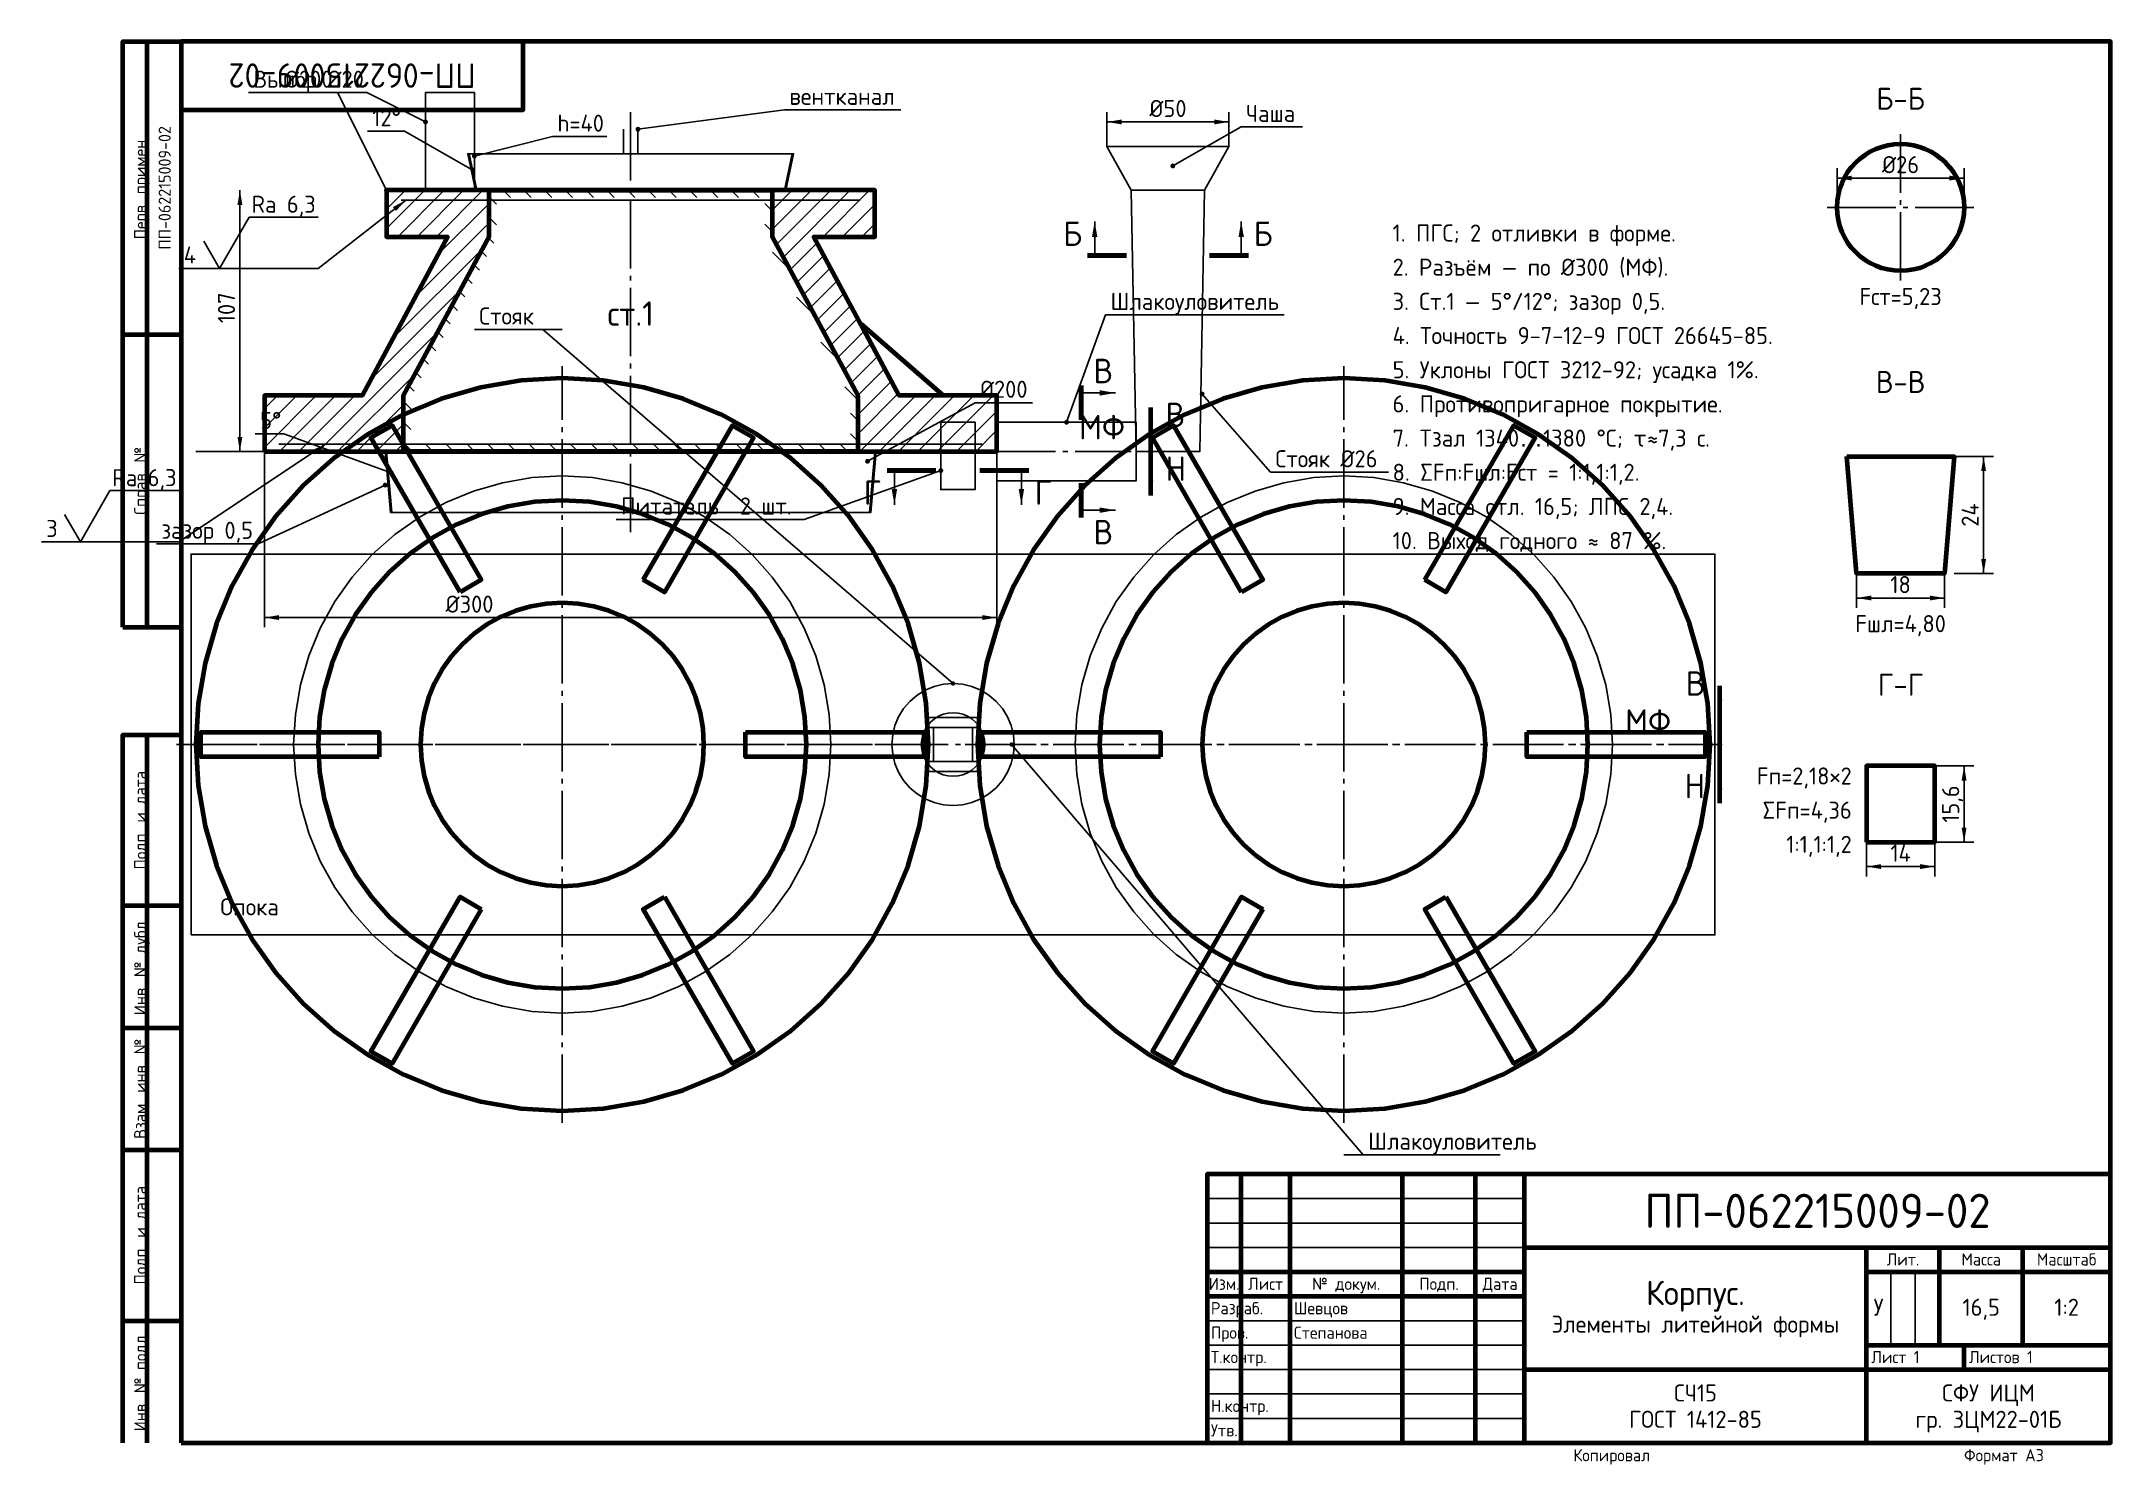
# Model space of a CAD drawing. Header units: millimetres. Extents: x -9 to 415, y 1 to 292.
import ezdxf
from ezdxf.enums import TextEntityAlignment as Align

# ---------------------------------------------------------------- set-up
doc = ezdxf.new("R2010")
doc.units = ezdxf.units.MM
doc.linetypes.add('GOST_AXIS', pattern=[18, 14, -1.5, 1, -1.5])
doc.linetypes.add('GOST_HIDDEN', pattern=[6.5, 5, -1.5])
for name, color, linetype, lineweight in [('Невидимая', 7, 'GOST_HIDDEN', 25), ('Осевая', 7, 'GOST_AXIS', 25), ('Основная', 7, 'CONTINUOUS', 70), ('Разъем', 7, 'GOST_AXIS', 25), ('Сечение', 7, 'CONTINUOUS', 100), ('Текст', 7, 'Continuous', 25), ('Тонкая', 7, 'CONTINUOUS', 25)]:
    doc.layers.add(name, color=color, linetype=linetype, lineweight=lineweight)
doc.styles.add('GOST', font='GOST type B.ttf')

msp = doc.modelspace()

# ---------------------------------------------------------------- hatches: boundary and pattern name
at = {"layer": 'Тонкая'}
for points in [[(70.5, 275.5), (70.47, 275.66), (70.39, 275.81), (70.27, 275.92), (70.12, 275.98), (69.96, 276), (69.8, 275.96), (69.66, 275.87), (69.56, 275.74), (69.51, 275.58), (69.51, 275.42), (69.56, 275.26), (69.66, 275.13), (69.8, 275.04), (69.96, 275), (70.12, 275.02), (70.27, 275.08), (70.39, 275.19), (70.47, 275.34), (70.5, 275.5)], [(114, 274), (113.97, 274.16), (113.89, 274.31), (113.77, 274.42), (113.62, 274.48), (113.46, 274.5), (113.3, 274.46), (113.16, 274.37), (113.06, 274.24), (113.01, 274.08), (113.01, 273.92), (113.06, 273.76), (113.16, 273.63), (113.3, 273.54), (113.46, 273.5), (113.62, 273.52), (113.77, 273.58), (113.89, 273.69), (113.97, 273.84), (114, 274)], [(80.5, 268.5), (80.47, 268.66), (80.39, 268.81), (80.27, 268.92), (80.12, 268.98), (79.96, 269), (79.8, 268.96), (79.66, 268.87), (79.56, 268.74), (79.51, 268.58), (79.51, 268.42), (79.56, 268.26), (79.66, 268.13), (79.8, 268.04), (79.96, 268), (80.12, 268.02), (80.27, 268.08), (80.39, 268.19), (80.47, 268.34), (80.5, 268.5)], [(223.5, 266.5), (223.47, 266.66), (223.39, 266.81), (223.27, 266.92), (223.12, 266.98), (222.96, 267), (222.8, 266.96), (222.66, 266.87), (222.56, 266.74), (222.51, 266.58), (222.51, 266.42), (222.56, 266.26), (222.66, 266.13), (222.8, 266.04), (222.96, 266), (223.12, 266.02), (223.27, 266.08), (223.39, 266.19), (223.47, 266.34), (223.5, 266.5)], [(80.2, 265.62), (80.18, 265.79), (80.1, 265.93), (79.98, 266.04), (79.83, 266.11), (79.66, 266.12), (79.5, 266.08), (79.36, 265.99), (79.26, 265.86), (79.21, 265.71), (79.21, 265.54), (79.26, 265.39), (79.36, 265.26), (79.5, 265.17), (79.66, 265.13), (79.83, 265.14), (79.98, 265.21), (80.1, 265.32), (80.18, 265.46), (80.2, 265.62)], [(62.5, 261.5), (62.47, 261.66), (62.39, 261.81), (62.27, 261.92), (62.12, 261.98), (61.96, 262), (61.8, 261.96), (61.66, 261.87), (61.56, 261.74), (61.51, 261.58), (61.51, 261.42), (61.56, 261.26), (61.66, 261.13), (61.8, 261.04), (61.96, 261), (62.12, 261.02), (62.27, 261.08), (62.39, 261.19), (62.47, 261.34), (62.5, 261.5)], [(229.5, 219.77), (229.47, 219.93), (229.39, 220.08), (229.27, 220.19), (229.12, 220.25), (228.96, 220.27), (228.8, 220.23), (228.66, 220.14), (228.56, 220.01), (228.51, 219.85), (228.51, 219.69), (228.56, 219.53), (228.66, 219.4), (228.8, 219.31), (228.96, 219.27), (229.12, 219.29), (229.27, 219.35), (229.39, 219.46), (229.47, 219.61), (229.5, 219.77)], [(201.75, 214), (201.72, 214.16), (201.64, 214.31), (201.52, 214.42), (201.37, 214.48), (201.21, 214.5), (201.05, 214.46), (200.91, 214.37), (200.81, 214.24), (200.76, 214.08), (200.76, 213.92), (200.81, 213.76), (200.91, 213.63), (201.05, 213.54), (201.21, 213.5), (201.37, 213.52), (201.52, 213.58), (201.64, 213.69), (201.72, 213.84), (201.75, 214)], [(63.5, 203.62), (63.47, 203.79), (63.39, 203.93), (63.27, 204.04), (63.12, 204.11), (62.96, 204.12), (62.8, 204.08), (62.66, 203.99), (62.56, 203.86), (62.51, 203.71), (62.51, 203.54), (62.56, 203.39), (62.66, 203.26), (62.8, 203.17), (62.96, 203.13), (63.12, 203.14), (63.27, 203.21), (63.39, 203.32), (63.47, 203.46), (63.5, 203.62)], [(161, 206), (160.97, 206.16), (160.89, 206.31), (160.77, 206.42), (160.62, 206.48), (160.46, 206.5), (160.3, 206.46), (160.16, 206.37), (160.06, 206.24), (160.01, 206.08), (160.01, 205.92), (160.06, 205.76), (160.16, 205.63), (160.3, 205.54), (160.46, 205.5), (160.62, 205.52), (160.77, 205.58), (160.89, 205.69), (160.97, 205.84), (161, 206)], [(176, 204.1), (175.97, 204.26), (175.89, 204.41), (175.77, 204.52), (175.62, 204.58), (175.46, 204.6), (175.3, 204.56), (175.16, 204.47), (175.06, 204.34), (175.01, 204.18), (175.01, 204.02), (175.06, 203.86), (175.16, 203.73), (175.3, 203.64), (175.46, 203.6), (175.62, 203.62), (175.77, 203.68), (175.89, 203.79), (175.97, 203.94), (176, 204.1)], [(62.25, 201.12), (62.22, 201.29), (62.14, 201.43), (62.02, 201.54), (61.87, 201.61), (61.71, 201.62), (61.55, 201.58), (61.41, 201.49), (61.31, 201.36), (61.26, 201.21), (61.26, 201.04), (61.31, 200.89), (61.41, 200.76), (61.55, 200.67), (61.71, 200.63), (61.87, 200.64), (62.02, 200.71), (62.14, 200.82), (62.22, 200.96), (62.25, 201.12)], [(178.45, 160.5), (178.43, 160.65), (178.36, 160.78), (178.25, 160.88), (178.11, 160.94), (177.96, 160.95), (177.82, 160.91), (177.7, 160.83), (177.6, 160.71), (177.56, 160.57), (177.56, 160.43), (177.6, 160.29), (177.7, 160.17), (177.82, 160.09), (177.96, 160.05), (178.11, 160.06), (178.25, 160.12), (178.36, 160.22), (178.43, 160.35), (178.45, 160.5)], [(190.45, 148), (190.43, 148.15), (190.36, 148.28), (190.25, 148.38), (190.11, 148.44), (189.96, 148.45), (189.82, 148.41), (189.7, 148.33), (189.6, 148.21), (189.56, 148.07), (189.56, 147.93), (189.6, 147.79), (189.7, 147.67), (189.82, 147.59), (189.96, 147.55), (190.11, 147.56), (190.25, 147.62), (190.36, 147.72), (190.43, 147.85), (190.45, 148)]]:
    msp.add_hatch(color=7, dxfattribs=at).paths.add_polyline_path(points)

# ---------------------------------------------------------------- linework, layer by layer
at = {"layer": 'Невидимая', "lineweight": 25}
for points in [[(110.5, 269), (110.5, 275)], [(113.5, 269), (113.5, 275)]]:
    msp.add_lwpolyline(points, dxfattribs=at)
at = {"layer": 'Осевая', "lineweight": 25}
for points in [[(112, 191.5), (112, 278)], [(372, 243), (372, 273)], [(357, 258), (387, 258)], [(98, 70.5), (98, 225.5)], [(258, 70.5), (258, 225.5)], [(20.5, 148), (175.5, 148)], [(180.5, 148), (335.5, 148)]]:
    msp.add_lwpolyline(points, dxfattribs=at)
at = {"layer": 'Основная', "lineweight": 70}
for points in [[(8, 172), (8, 292), (20, 292)], [(13, 172), (13, 292)], [(20, 5), (415, 5), (415, 292), (20, 292), (20, 5)], [(20, 278), (90, 278), (90, 292)], [(37, 208), (187, 208), (187, 219.5), (167, 219.5), (149.5, 252), (162, 252), (162, 261.5), (62, 261.5), (62, 252), (74.5, 252), (57, 219.5), (37, 219.5), (37, 208)], [(65.5, 208), (65.5, 219.5), (83, 252), (83, 261.5), (141, 261.5), (141, 252), (158.5, 219.5), (158.5, 208), (65.5, 208)], [(167, 219.5), (159.12, 234.12), (176, 219.5)], [(8, 232), (20, 232)], [(173, 148), (172.53, 156.4), (171.12, 164.69), (168.79, 172.77), (165.57, 180.54), (161.5, 187.9), (156.64, 194.76), (151.03, 201.03), (144.76, 206.64), (137.9, 211.5), (130.54, 215.57), (122.77, 218.79), (114.69, 221.12), (106.4, 222.53), (98, 223), (89.6, 222.53), (81.31, 221.12), (73.23, 218.79), (65.46, 215.57), (58.1, 211.5), (51.24, 206.64), (44.97, 201.03), (39.36, 194.76), (34.5, 187.9), (30.43, 180.54), (27.21, 172.77), (24.88, 164.69), (23.47, 156.4), (23, 148), (23.47, 139.6), (24.88, 131.31), (27.21, 123.23), (30.43, 115.46), (34.5, 108.1), (39.36, 101.24), (44.97, 94.97), (51.24, 89.36), (58.1, 84.5), (65.46, 80.43), (73.23, 77.21), (81.31, 74.88), (89.6, 73.47), (98, 73), (106.4, 73.47), (114.69, 74.88), (122.77, 77.21), (130.54, 80.43), (137.9, 84.5), (144.76, 89.36), (151.03, 94.97), (156.64, 101.24), (161.5, 108.1), (165.57, 115.46), (168.79, 123.23), (171.12, 131.31), (172.53, 139.6), (173, 148)], [(333, 148), (332.53, 156.4), (331.12, 164.69), (328.79, 172.77), (325.57, 180.54), (321.5, 187.9), (316.64, 194.76), (311.03, 201.03), (304.76, 206.64), (297.9, 211.5), (290.54, 215.57), (282.77, 218.79), (274.69, 221.12), (266.4, 222.53), (258, 223), (249.6, 222.53), (241.31, 221.12), (233.23, 218.79), (225.46, 215.57), (218.1, 211.5), (211.24, 206.64), (204.97, 201.03), (199.36, 194.76), (194.5, 187.9), (190.43, 180.54), (187.21, 172.77), (184.88, 164.69), (183.47, 156.4), (183, 148), (183.47, 139.6), (184.88, 131.31), (187.21, 123.23), (190.43, 115.46), (194.5, 108.1), (199.36, 101.24), (204.97, 94.97), (211.24, 89.36), (218.1, 84.5), (225.46, 80.43), (233.23, 77.21), (241.31, 74.88), (249.6, 73.47), (258, 73), (266.4, 73.47), (274.69, 74.88), (282.77, 77.21), (290.54, 80.43), (297.9, 84.5), (304.76, 89.36), (311.03, 94.97), (316.64, 101.24), (321.5, 108.1), (325.57, 115.46), (328.79, 123.23), (331.12, 131.31), (332.53, 139.6), (333, 148)], [(218.5, 199), (218.5, 217)], [(77.08, 179.23), (58.83, 210.84), (63.17, 213.34), (81.42, 181.73), (77.08, 179.23)], [(114.58, 181.73), (132.83, 213.34), (137.17, 210.84), (118.92, 179.23), (114.58, 181.73)], [(237.08, 179.23), (218.83, 210.84), (223.17, 213.34), (241.42, 181.73), (237.08, 179.23)], [(274.58, 181.73), (292.83, 213.34), (297.17, 210.84), (278.92, 179.23), (274.58, 181.73)], [(361, 207), (383, 207), (381, 183), (363, 183), (361, 207)], [(148, 148), (147.69, 153.6), (146.75, 159.13), (145.19, 164.51), (143.05, 169.69), (140.34, 174.6), (137.09, 179.17), (133.36, 183.36), (129.17, 187.09), (124.6, 190.34), (119.69, 193.05), (114.51, 195.19), (109.13, 196.75), (103.6, 197.69), (98, 198), (92.4, 197.69), (86.87, 196.75), (81.49, 195.19), (76.31, 193.05), (71.4, 190.34), (66.83, 187.09), (62.64, 183.36), (58.91, 179.17), (55.66, 174.6), (52.95, 169.69), (50.81, 164.51), (49.25, 159.13), (48.31, 153.6), (48, 148), (48.31, 142.4), (49.25, 136.87), (50.81, 131.49), (52.95, 126.31), (55.66, 121.4), (58.91, 116.83), (62.64, 112.64), (66.83, 108.91), (71.4, 105.66), (76.31, 102.95), (81.49, 100.81), (86.87, 99.25), (92.4, 98.31), (98, 98), (103.6, 98.31), (109.13, 99.25), (114.51, 100.81), (119.69, 102.95), (124.6, 105.66), (129.17, 108.91), (133.36, 112.64), (137.09, 116.83), (140.34, 121.4), (143.05, 126.31), (145.19, 131.49), (146.75, 136.87), (147.69, 142.4), (148, 148)], [(308, 148), (307.69, 153.6), (306.75, 159.13), (305.19, 164.51), (303.05, 169.69), (300.34, 174.6), (297.09, 179.17), (293.36, 183.36), (289.17, 187.09), (284.6, 190.34), (279.69, 193.05), (274.51, 195.19), (269.13, 196.75), (263.6, 197.69), (258, 198), (252.4, 197.69), (246.87, 196.75), (241.49, 195.19), (236.31, 193.05), (231.4, 190.34), (226.83, 187.09), (222.64, 183.36), (218.91, 179.17), (215.66, 174.6), (212.95, 169.69), (210.81, 164.51), (209.25, 159.13), (208.31, 153.6), (208, 148), (208.31, 142.4), (209.25, 136.87), (210.81, 131.49), (212.95, 126.31), (215.66, 121.4), (218.91, 116.83), (222.64, 112.64), (226.83, 108.91), (231.4, 105.66), (236.31, 102.95), (241.49, 100.81), (246.87, 99.25), (252.4, 98.31), (258, 98), (263.6, 98.31), (269.13, 99.25), (274.51, 100.81), (279.69, 102.95), (284.6, 105.66), (289.17, 108.91), (293.36, 112.64), (297.09, 116.83), (300.34, 121.4), (303.05, 126.31), (305.19, 131.49), (306.75, 136.87), (307.69, 142.4), (308, 148)], [(127, 148), (126.82, 151.25), (126.27, 154.45), (125.37, 157.58), (124.13, 160.58), (122.56, 163.43), (120.67, 166.08), (118.51, 168.51), (116.08, 170.67), (113.43, 172.56), (110.58, 174.13), (107.58, 175.37), (104.45, 176.27), (101.25, 176.82), (98, 177), (94.75, 176.82), (91.55, 176.27), (88.42, 175.37), (85.42, 174.13), (82.57, 172.56), (79.92, 170.67), (77.49, 168.51), (75.33, 166.08), (73.44, 163.43), (71.87, 160.58), (70.63, 157.58), (69.73, 154.45), (69.18, 151.25), (69, 148), (69.18, 144.75), (69.73, 141.55), (70.63, 138.42), (71.87, 135.42), (73.44, 132.57), (75.33, 129.92), (77.49, 127.49), (79.92, 125.33), (82.57, 123.44), (85.42, 121.87), (88.42, 120.63), (91.55, 119.73), (94.75, 119.18), (98, 119), (101.25, 119.18), (104.45, 119.73), (107.58, 120.63), (110.58, 121.87), (113.43, 123.44), (116.08, 125.33), (118.51, 127.49), (120.67, 129.92), (122.56, 132.57), (124.13, 135.42), (125.37, 138.42), (126.27, 141.55), (126.82, 144.75), (127, 148)], [(287, 148), (286.82, 151.25), (286.27, 154.45), (285.37, 157.58), (284.13, 160.58), (282.56, 163.43), (280.67, 166.08), (278.51, 168.51), (276.08, 170.67), (273.43, 172.56), (270.58, 174.13), (267.58, 175.37), (264.45, 176.27), (261.25, 176.82), (258, 177), (254.75, 176.82), (251.55, 176.27), (248.42, 175.37), (245.42, 174.13), (242.57, 172.56), (239.92, 170.67), (237.49, 168.51), (235.33, 166.08), (233.44, 163.43), (231.87, 160.58), (230.63, 157.58), (229.73, 154.45), (229.18, 151.25), (229, 148), (229.18, 144.75), (229.73, 141.55), (230.63, 138.42), (231.87, 135.42), (233.44, 132.57), (235.33, 129.92), (237.49, 127.49), (239.92, 125.33), (242.57, 123.44), (245.42, 121.87), (248.42, 120.63), (251.55, 119.73), (254.75, 119.18), (258, 119), (261.25, 119.18), (264.45, 119.73), (267.58, 120.63), (270.58, 121.87), (273.43, 123.44), (276.08, 125.33), (278.51, 127.49), (280.67, 129.92), (282.56, 132.57), (284.13, 135.42), (285.37, 138.42), (286.27, 141.55), (286.82, 144.75), (287, 148)], [(8, 172), (20, 172)], [(335, 136), (335, 160)], [(8, 5), (8, 150), (20, 150)], [(8, 150), (20, 150)], [(13, 5), (13, 150)], [(60.5, 145.5), (24, 145.5), (24, 150.5), (60.5, 150.5), (60.5, 145.5)], [(135.5, 150.5), (172, 150.5), (172, 145.5), (135.5, 145.5), (135.5, 150.5)], [(220.5, 145.5), (184, 145.5), (184, 150.5), (220.5, 150.5), (220.5, 145.5)], [(295.5, 150.5), (332, 150.5), (332, 145.5), (295.5, 145.5), (295.5, 150.5)], [(365, 128), (379, 128), (379, 143.6), (365, 143.6), (365, 128)], [(8, 115), (20, 115)], [(81.42, 114.27), (63.17, 82.66), (58.83, 85.16), (77.08, 116.77), (81.42, 114.27)], [(118.92, 116.77), (137.17, 85.16), (132.83, 82.66), (114.58, 114.27), (118.92, 116.77)], [(241.42, 114.27), (223.17, 82.66), (218.83, 85.16), (237.08, 116.77), (241.42, 114.27)], [(278.92, 116.77), (297.17, 85.16), (292.83, 82.66), (274.58, 114.27), (278.92, 116.77)], [(8, 90), (20, 90)], [(8, 65), (20, 65)], [(230, 5), (415, 5), (415, 60), (230, 60), (230, 5)], [(237, 5), (237, 60)], [(247, 5), (247, 60)], [(270, 5), (270, 60)], [(285, 5), (285, 60)], [(295, 5), (295, 60)], [(295, 45), (415, 45)], [(365, 5), (365, 45)], [(380, 25), (380, 45)], [(397, 25), (397, 45)], [(230, 40), (295, 40)], [(365, 40), (415, 40)], [(230, 35), (295, 35)], [(8, 30), (20, 30)], [(365, 25), (415, 25)], [(385, 20), (385, 25)], [(295, 20), (415, 20)]]:
    msp.add_lwpolyline(points, dxfattribs=at)
msp.add_circle((372, 258), 13, dxfattribs=at)
at = {"layer": 'Разъем', "lineweight": 25}
for points in [[(23, 208), (214.5, 208)], [(19, 148), (335, 148)]]:
    msp.add_lwpolyline(points, dxfattribs=at)
at = {"layer": 'Сечение', "lineweight": 100}
for points in [[(213.5, 248.12), (205.5, 248.12)], [(230.5, 248.12), (238.5, 248.12)], [(204.25, 214.5), (204.25, 221.5)], [(174.5, 204.1), (164.5, 204.1)], [(183.5, 204.1), (193.5, 204.1)], [(204.25, 201.5), (204.25, 194.5)]]:
    msp.add_lwpolyline(points, dxfattribs=at)
at = {"layer": 'Тонкая', "lineweight": 25}
for points in [[(58, 281.5), (33.77, 281.5)], [(52, 281.5), (40.2, 281.5)], [(62, 261.5), (52, 281.5)], [(70, 275.5), (58, 281.5)], [(70, 261.5), (70, 281.5), (80, 281.5), (80, 261.5)], [(113.5, 274), (143.5, 278)], [(143.5, 278), (167.34, 278)], [(209.5, 270.5), (209.5, 277.5)], [(209.5, 275.5), (234.5, 275.5)], [(234.5, 270.5), (234.5, 277.5)], [(65.7, 273.62), (58.1, 273.62)], [(79.7, 265.62), (65.7, 273.62)], [(80, 268.5), (96, 272.5)], [(96, 272.5), (107.1, 272.5)], [(223, 266.5), (237, 274.5)], [(237, 274.5), (249.54, 274.5)], [(80.25, 261.5), (78.66, 269), (145.34, 269), (143.75, 261.5)], [(80.5, 261.5), (78.91, 269), (145.09, 269), (143.5, 261.5)], [(209.5, 270.5), (234.5, 270.5), (229.5, 261.5), (214.5, 261.5), (209.5, 270.5)], [(359, 258), (359, 266)], [(359, 264), (385, 264)], [(385, 258), (385, 266)], [(32, 208), (32, 261.5)], [(66, 259.5), (48, 245.5)], [(62, 253.66), (69.84, 261.5)], [(62, 257.62), (65.88, 261.5)], [(64.3, 252), (73.8, 261.5)], [(65, 259.5), (159, 259.5)], [(65.5, 208), (65.5, 219.5), (83, 252), (83, 261.5), (141, 261.5), (141, 252), (158.5, 219.5), (158.5, 208), (65.5, 208)], [(68.26, 252), (77.76, 261.5)], [(72.22, 252), (81.72, 261.5)], [(72.54, 248.35), (83, 258.82)], [(84.5, 258.65), (83, 260.15)], [(87.39, 260), (85.89, 261.5)], [(91.64, 260), (90.14, 261.5)], [(95.88, 260), (94.38, 261.5)], [(100.12, 260), (98.62, 261.5)], [(104.37, 260), (102.87, 261.5)], [(108.61, 260), (107.11, 261.5)], [(112.85, 260), (111.35, 261.5)], [(117.09, 260), (115.59, 261.5)], [(121.34, 260), (119.84, 261.5)], [(125.58, 260), (124.08, 261.5)], [(129.82, 260), (128.32, 261.5)], [(134.06, 260), (132.56, 261.5)], [(138.31, 260), (136.81, 261.5)], [(141, 257.31), (139.5, 258.81)], [(141, 253.46), (149.04, 261.5)], [(141, 257.42), (145.08, 261.5)], [(141.87, 250.38), (153, 261.5)], [(143.26, 247.8), (156.96, 261.5)], [(151.42, 252), (160.92, 261.5)], [(155.38, 252), (162, 258.62)], [(214.5, 261.5), (215.5, 208), (228.5, 208), (229.5, 261.5), (214.5, 261.5)], [(27.84, 245.5), (33.9, 256)], [(33.9, 256), (48, 256)], [(67.92, 239.77), (83, 254.86)], [(84.5, 254.41), (83, 255.91)], [(141, 253.06), (139.5, 254.56)], [(159.34, 252), (162, 254.66)], [(207, 248.12), (207, 255.12)], [(237, 248.12), (237, 255.12)], [(27.84, 245.5), (24.6, 251.1)], [(83.99, 250.68), (82.88, 251.78)], [(144.65, 245.23), (150.17, 250.75)], [(63.3, 231.2), (81.71, 249.61)], [(81.02, 245.16), (79.91, 246.27)], [(82.51, 247.92), (81.4, 249.03)], [(144.71, 245.11), (141.02, 248.8)], [(146.03, 242.65), (151.56, 248.18)], [(19.51, 245.5), (48, 245.5)], [(79.54, 242.4), (78.43, 243.51)], [(147.42, 240.08), (152.94, 245.61)], [(148.8, 237.51), (154.33, 243.03)], [(58.68, 222.62), (77.09, 241.03)], [(76.57, 236.89), (75.46, 237.99)], [(78.05, 239.65), (76.94, 240.75)], [(149.66, 235.92), (145.97, 239.61)], [(150.19, 234.93), (155.72, 240.46)], [(151.58, 232.36), (157.1, 237.88)], [(75.08, 234.13), (73.97, 235.24)], [(152.96, 229.78), (158.49, 235.31)], [(201.25, 214), (209.25, 236)], [(209.25, 236), (245.83, 236)], [(48.02, 208), (72.47, 232.45)], [(72.11, 228.61), (71, 229.72)], [(73.6, 231.37), (72.49, 232.48)], [(80, 233), (98, 233)], [(178, 160.5), (94, 233)], [(154.61, 226.73), (150.92, 230.42)], [(154.35, 227.21), (159.87, 232.74)], [(155.73, 224.64), (161.26, 230.16)], [(70.63, 225.86), (69.52, 226.96)], [(157.12, 222.06), (162.64, 227.59)], [(158.5, 219.48), (164.03, 225.01)], [(51.98, 208), (67.85, 223.87)], [(67.66, 220.34), (66.55, 221.45)], [(69.14, 223.1), (68.03, 224.21)], [(158.5, 218.59), (155.87, 221.23)], [(158.5, 215.52), (165.42, 222.44)], [(37, 208.86), (47.64, 219.5)], [(37, 212.82), (43.68, 219.5)], [(37, 216.78), (39.72, 219.5)], [(40.1, 208), (51.6, 219.5)], [(44.06, 208), (55.56, 219.5)], [(55.94, 208), (65.5, 217.56)], [(67, 216.76), (65.5, 218.26)], [(158.5, 211.56), (166.8, 219.87)], [(158.9, 208), (170.4, 219.5)], [(160.5, 206), (182.5, 218)], [(162.86, 208), (174.36, 219.5)], [(166.82, 208), (178.32, 219.5)], [(170.78, 208), (182.28, 219.5)], [(174.74, 208), (186.24, 219.5)], [(178.7, 208), (187, 216.3)], [(182.5, 218), (194.3, 218)], [(204.25, 220), (211.25, 220)], [(229, 219.77), (243, 203.77)], [(59.9, 208), (65.5, 213.6)], [(67, 212.51), (65.5, 214.01)], [(158.5, 214.35), (157, 215.85)], [(175.5, 214), (182.5, 214), (182.5, 200.2), (175.5, 200.2), (175.5, 214)], [(182.65, 208), (187, 212.35)], [(187, 214), (215.5, 214), (215.5, 202), (187, 202), (187, 214)], [(49.5, 209.5), (19.5, 189.5)], [(41, 211.62), (35.15, 211.62)], [(37, 208), (37, 172)], [(40, 209.5), (184, 209.5)], [(63, 203.62), (41, 211.62)], [(61.75, 208), (62.84, 195.5), (161.16, 195.5), (162.25, 208)], [(62, 208), (63.09, 195.5), (160.91, 195.5), (162, 208)], [(63.86, 208), (65.5, 209.64)], [(67.27, 208), (65.5, 209.77)], [(71.51, 208), (70.01, 209.5)], [(75.76, 208), (74.26, 209.5)], [(80, 208), (78.5, 209.5)], [(84.24, 208), (82.74, 209.5)], [(88.48, 208), (86.98, 209.5)], [(92.73, 208), (91.23, 209.5)], [(96.97, 208), (95.47, 209.5)], [(101.21, 208), (99.71, 209.5)], [(105.45, 208), (103.95, 209.5)], [(109.7, 208), (108.2, 209.5)], [(113.94, 208), (112.44, 209.5)], [(118.18, 208), (116.68, 209.5)], [(122.42, 208), (120.92, 209.5)], [(126.67, 208), (125.17, 209.5)], [(130.91, 208), (129.41, 209.5)], [(135.15, 208), (133.65, 209.5)], [(139.39, 208), (137.89, 209.5)], [(143.64, 208), (142.14, 209.5)], [(147.88, 208), (146.38, 209.5)], [(152.12, 208), (150.62, 209.5)], [(156.37, 208), (154.87, 209.5)], [(158.5, 210.11), (157, 211.61)], [(186.61, 208), (187, 208.39)], [(187, 208), (187, 172)], [(175.5, 204.1), (147.5, 194.1)], [(166, 204.1), (166, 197.1)], [(192, 204.1), (192, 197.1)], [(243, 203.77), (267.15, 203.77)], [(383, 207), (391, 207)], [(389, 183), (389, 207)], [(-0.66, 189.5), (5.4, 200)], [(5.4, 200), (19.5, 200)], [(61.75, 201.12), (35.75, 189.12)], [(153, 148), (152.65, 154.16), (151.62, 160.24), (149.91, 166.17), (147.55, 171.86), (144.57, 177.26), (141, 182.29), (136.89, 186.89), (132.29, 191), (127.26, 194.57), (121.86, 197.55), (116.17, 199.91), (110.24, 201.62), (104.16, 202.65), (98, 203), (91.84, 202.65), (85.76, 201.62), (79.83, 199.91), (74.14, 197.55), (68.74, 194.57), (63.71, 191), (59.11, 186.89), (55, 182.29), (51.43, 177.26), (48.45, 171.86), (46.09, 166.17), (44.38, 160.24), (43.35, 154.16), (43, 148), (43.35, 141.84), (44.38, 135.76), (46.09, 129.83), (48.45, 124.14), (51.43, 118.74), (55, 113.71), (59.11, 109.11), (63.71, 105), (68.74, 101.43), (74.14, 98.45), (79.83, 96.09), (85.76, 94.38), (91.84, 93.35), (98, 93), (104.16, 93.35), (110.24, 94.38), (116.17, 96.09), (121.86, 98.45), (127.26, 101.43), (132.29, 105), (136.89, 109.11), (141, 113.71), (144.57, 118.74), (147.55, 124.14), (149.91, 129.83), (151.62, 135.76), (152.65, 141.84), (153, 148)], [(313, 148), (312.65, 154.16), (311.62, 160.24), (309.91, 166.17), (307.55, 171.86), (304.57, 177.26), (301, 182.29), (296.89, 186.89), (292.29, 191), (287.26, 194.57), (281.86, 197.55), (276.17, 199.91), (270.24, 201.62), (264.16, 202.65), (258, 203), (251.84, 202.65), (245.76, 201.62), (239.83, 199.91), (234.14, 197.55), (228.74, 194.57), (223.71, 191), (219.11, 186.89), (215, 182.29), (211.43, 177.26), (208.45, 171.86), (206.09, 166.17), (204.38, 160.24), (203.35, 154.16), (203, 148), (203.35, 141.84), (204.38, 135.76), (206.09, 129.83), (208.45, 124.14), (211.43, 118.74), (215, 113.71), (219.11, 109.11), (223.71, 105), (228.74, 101.43), (234.14, 98.45), (239.83, 96.09), (245.76, 94.38), (251.84, 93.35), (258, 93), (264.16, 93.35), (270.24, 94.38), (276.17, 96.09), (281.86, 98.45), (287.26, 101.43), (292.29, 105), (296.89, 109.11), (301, 113.71), (304.57, 118.74), (307.55, 124.14), (309.91, 129.83), (311.62, 135.76), (312.65, 141.84), (313, 148)], [(-0.66, 189.5), (-3.9, 195.1)], [(204.25, 196), (211.25, 196)], [(147.5, 194.1), (109.03, 194.1)], [(-8.65, 189.5), (19.5, 189.5)], [(35.75, 189.12), (14.92, 189.12)], [(22, 109), (334, 109), (334, 187), (22, 187), (22, 109)], [(363, 183), (363, 176)], [(381, 183), (381, 176)], [(383, 183), (391, 183)], [(363, 178), (381, 178)], [(37, 174), (187, 174)], [(190.5, 148), (190.35, 149.96), (189.89, 151.86), (189.14, 153.67), (188.11, 155.35), (186.84, 156.84), (185.35, 158.11), (183.67, 159.14), (181.86, 159.89), (179.96, 160.35), (178, 160.5), (176.04, 160.35), (174.14, 159.89), (172.33, 159.14), (170.65, 158.11), (169.16, 156.84), (167.89, 155.35), (166.86, 153.67), (166.11, 151.86), (165.65, 149.96), (165.5, 148), (165.65, 146.04), (166.11, 144.14), (166.86, 142.33), (167.89, 140.65), (169.16, 139.16), (170.65, 137.89), (172.33, 136.86), (174.14, 136.11), (176.04, 135.65), (178, 135.5), (179.96, 135.65), (181.86, 136.11), (183.67, 136.86), (185.35, 137.89), (186.84, 139.16), (188.11, 140.65), (189.14, 142.33), (189.89, 144.14), (190.35, 146.04), (190.5, 148)], [(184.5, 148), (184.42, 149.02), (184.18, 150.01), (183.79, 150.95), (183.26, 151.82), (182.6, 152.6), (181.82, 153.26), (180.95, 153.79), (180.01, 154.18), (179.02, 154.42), (178, 154.5), (176.98, 154.42), (175.99, 154.18), (175.05, 153.79), (174.18, 153.26), (173.4, 152.6), (172.74, 151.82), (172.21, 150.95), (171.82, 150.01), (171.58, 149.02), (171.5, 148), (171.58, 146.98), (171.82, 145.99), (172.21, 145.05), (172.74, 144.18), (173.4, 143.4), (174.18, 142.74), (175.05, 142.21), (175.99, 141.82), (176.98, 141.58), (178, 141.5), (179.02, 141.58), (180.01, 141.82), (180.95, 142.21), (181.82, 142.74), (182.6, 143.4), (183.26, 144.18), (183.79, 145.05), (184.18, 145.99), (184.42, 146.98), (184.5, 148)], [(173, 142.5), (183, 142.5), (183, 153.5), (173, 153.5), (173, 142.5)], [(173, 144.5), (182, 144.5), (182, 151.5), (173, 151.5), (173, 144.5)], [(183, 144.5), (174, 144.5), (174, 151.5), (183, 151.5), (183, 144.5)], [(190, 148), (262, 64)], [(379, 143.6), (387, 143.6)], [(385, 128), (385, 143.6)], [(365, 128), (365, 121)], [(379, 128), (379, 121)], [(379, 128), (387, 128)], [(365, 123), (379, 123)], [(258, 64), (290, 64)], [(230, 55), (295, 55)], [(230, 50), (295, 50)], [(230, 45), (295, 45)], [(370, 25), (370, 40)], [(375, 25), (375, 40)], [(230, 30), (295, 30)], [(230, 25), (295, 25)], [(230, 20), (295, 20)], [(230, 15), (295, 15)], [(230, 10), (295, 10)]]:
    msp.add_lwpolyline(points, dxfattribs=at)
at = {"layer": 'Тонкая'}
for points in [[(209.5, 275.5), (212.5, 275), (212.5, 276)], [(234.5, 275.5), (231.5, 276), (231.5, 275)], [(359, 264), (362, 263.5), (362, 264.5)], [(385, 264), (382, 264.5), (382, 263.5)], [(32, 261.5), (31.5, 258.5), (32.5, 258.5)], [(66, 259.5), (63.32, 258.05), (63.94, 257.26)], [(207, 255.12), (206.45, 251.93), (207.55, 251.93)], [(237, 255.12), (236.45, 251.93), (237.55, 251.93)], [(211.25, 220), (208.05, 220.55), (208.05, 219.45)], [(218.5, 217), (218, 214), (219, 214)], [(32, 208), (32.5, 211), (31.5, 211)], [(49.5, 209.5), (46.73, 208.25), (47.28, 207.42)], [(389, 207), (388.5, 204), (389.5, 204)], [(166, 197.1), (166.55, 200.3), (165.45, 200.3)], [(192, 197.1), (192.55, 200.3), (191.45, 200.3)], [(218.5, 199), (219, 202), (218, 202)], [(211.25, 196), (208.05, 196.55), (208.05, 195.45)], [(389, 183), (389.5, 186), (388.5, 186)], [(363, 178), (366, 177.5), (366, 178.5)], [(381, 178), (378, 178.5), (378, 177.5)], [(37, 174), (40, 173.5), (40, 174.5)], [(187, 174), (184, 174.5), (184, 173.5)], [(335, 160), (334.5, 157), (335.5, 157)], [(385, 143.6), (384.5, 140.6), (385.5, 140.6)], [(335, 136), (335.5, 139), (334.5, 139)], [(385, 128), (385.5, 131), (384.5, 131)], [(365, 123), (368, 122.5), (368, 123.5)], [(379, 123), (376, 123.5), (376, 122.5)]]:
    msp.add_solid(points, dxfattribs=at)

# ---------------------------------------------------------------- texts
at = {"layer": 'Текст', "style": 'GOST'}
for s, height, rotation, p in [('ПП-062215009-02', 5, 180, (55, 285)), ('Перв. примен.', 2.5, 90, (11.6, 262)), ('ПП-062215009-02', 2.5, 90, (16.6, 262)), ('Справ. №', 2.5, 90, (11.6, 202)), ('Подп. и дата', 2.5, 90, (11.6, 132.5)), ('Инв. № дубл.', 2.5, 90, (11.6, 102.5)), ('Взам. инв. №', 2.5, 90, (11.6, 77.5)), ('Подп. и дата', 2.5, 90, (11.6, 47.5)), ('Инв. № подл.', 2.5, 90, (11.6, 17.5))]:
    msp.add_text(s, height=height, rotation=rotation, dxfattribs=at).set_placement(p, align=Align.MIDDLE_CENTER)
for s, height, p in [('Выпор %%c20', 3.5, (34.77, 282.5)), ('%%c200', 3.5, (41.2, 282.5)), ('вентканал', 3.5, (144.5, 279)), ('12%%d', 3.5, (59.1, 274.62)), ('h=40', 3.5, (97, 273.5)), ('Чаша', 3.5, (238, 275.5)), ('1. ПГС; 2 отливки в форме.', 3.5, (268, 251)), ('4', 3.5, (20.51, 246.5)), ('2. Разъём — по %%c300 (МФ).', 3.5, (268, 244)), ('Стояк', 3.5, (81, 234)), ('Шлакоуловитель', 3.5, (210.25, 237)), ('3. Ст.1 — 5%%d/12%%d; зазор 0,5.', 3.5, (268, 237)), ('4. Точность 9-7-12-9 ГОСТ 26645-85.', 3.5, (268, 230)), ('5. Уклоны ГОСТ 3212-92; усадка 1%.', 3.5, (268, 223)), ('%%c200', 3.5, (183.5, 219)), ('5%%d', 3.5, (36.15, 212.62)), ('В', 5, (221.5, 213)), ('6. Противопригарное покрытие.', 3.5, (268, 216)), ('7. Tзал 1340…1380 %%dС; τ≈7,3 с.', 3.5, (268, 209)), ('Стояк %%c26', 3.5, (244, 204.77)), ('Н', 5, (221.5, 202)), ('8. ΣFп:Fшл:Fст = 1:1,1:1,2.', 3.5, (268, 202)), ('Питатель  2 шт.', 3.5, (110.03, 195.1)), ('9. Масса отл. 16,5; ЛПС 2,4.', 3.5, (268, 195)), ('3', 3.5, (-7.65, 190.5)), ('зазор 0,5', 3.5, (15.92, 190.12)), ('10. Выход годного ≈ 87 %.', 3.5, (268, 188)), ('Опока', 3.5, (28, 113)), ('Шлакоуловитель', 3.5, (263, 65)), ('Разраб.', 2.5, (230.8, 31.3)), ('Шевцов', 2.5, (247.8, 31.3)), ('Пров.', 2.5, (230.8, 26.3)), ('Степанова', 2.5, (247.8, 26.3)), ('Т.контр.', 2.5, (230.8, 21.3)), ('Лист 1', 2.5, (366, 21.3)), ('Листов 1', 2.5, (386, 21.3)), ('Н.контр.', 2.5, (230.8, 11.3)), ('Утв.', 2.5, (230.8, 6.3)), ('Копировал', 2.5, (305, 1.2)), ('Формат A3', 2.5, (385, 1.2))]:
    msp.add_text(s, height=height, dxfattribs=at).set_placement(p)
for s, height, p in [('%%c50', 3.5, (222, 276.5)), ('Б-Б', 4.5, (372, 278)), ('%%c26', 3.5, (372, 265)), ('Ra 6,3', 3.5, (40.95, 256.9)), ('Fст=5,23', 3.5, (372, 238)), ('ст.1', 5, (112, 233.75)), ('В-В', 4.5, (372, 220)), ('МФ', 5, (208.5, 210.5)), ('Ra 6,3', 3.5, (12.45, 200.9)), ('18', 3.5, (372, 179)), ('%%c300', 3.5, (79, 175)), ('Fшл=4,80', 3.5, (372, 171)), ('Г-Г', 4.5, (372, 158)), ('14', 3.5, (372, 124)), ('Лит.', 2.5, (372.5, 41.3)), ('Масса', 2.5, (388.5, 41.3)), ('Масштаб', 2.5, (406, 41.3)), ('Изм.', 2.5, (233.5, 36.3)), ('Лист', 2.5, (242, 36.3)), ('№ докум.', 2.5, (258.5, 36.3)), ('Подп.', 2.5, (277.5, 36.3)), ('Дата', 2.5, (290, 36.3)), ('У', 3.5, (367.5, 31)), ('16,5', 3.5, (388.5, 31)), ('1:2', 3.5, (406, 31))]:
    msp.add_text(s, height=height, dxfattribs=at).set_placement(p, align=Align.CENTER)
for s, height, p in [('Б', 5, (202.5, 252.62)), ('Б', 5, (241.5, 252.62)), ('В', 5, (208.75, 224.5)), ('Г', 5, (161.5, 199.6)), ('Г', 5, (196.5, 199.6)), ('В', 5, (208.75, 191.5)), ('ПП-062215009-02', 7, (355, 52.5)), ('Корпус.', 5, (330, 35.7)), ('Элементы литейной формы', 3.5, (330, 29.3)), ('СЧ15', 3.5, (330, 15.2)), ('СФУ ИЦМ', 3.5, (390, 15.2)), ('ГОСТ 1412-85', 3.5, (330, 9.8)), ('гр. ЗЦМ22-01Б', 3.5, (390, 9.8))]:
    msp.add_text(s, height=height, dxfattribs=at).set_placement(p, align=Align.MIDDLE_CENTER)
for s, p in [('107', (31, 237.43)), ('24', (388, 195)), ('15,6', (384, 135.8))]:
    msp.add_text(s, height=3.5, rotation=90, dxfattribs=at).set_placement(p, align=Align.CENTER)
for s, height, p in [('В', 5, (332, 158)), ('МФ', 5, (325, 150.2)), ('Н', 5, (332, 137)), ('Fп=2,18×2', 3.5, (362, 139.8)), ('ΣFп=4,36', 3.5, (362, 132.8)), ('1:1,1:1,2', 3.5, (362, 125.8))]:
    msp.add_text(s, height=height, dxfattribs=at).set_placement(p, align=Align.RIGHT)

doc.saveas('drawing.dxf')
